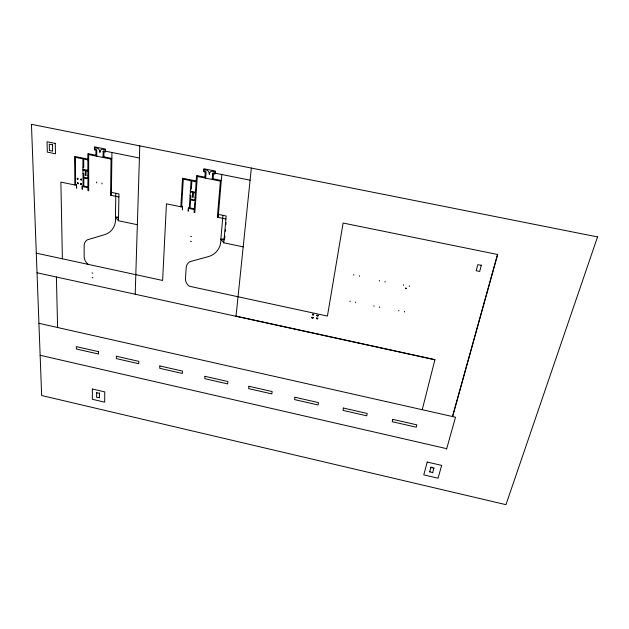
<?xml version="1.0" encoding="UTF-8"?>
<svg xmlns="http://www.w3.org/2000/svg" width="629" height="629" viewBox="0 0 629 629"><rect width="100%" height="100%" fill="white"/><g stroke="black" fill="none" stroke-linecap="round" stroke-linejoin="round"><path stroke-width="0.94" d="M95.93 155.261L95.938 150.386L94.405 149.757L94.413 146.848L105.523 149.073L105.499 151.982L103.95 151.99L103.911 156.865M96.724 156.204L96.748 150.048L96.127 149.317L94.405 148.971M103.109 157.486L103.156 151.33L103.777 150.85L139.418 157.997M317.629 315.915L317.543 315.318M103.148 151.833L103.156 151.33M111.05 158.304L110.578 195.218L118.905 196.932M111.05 195.312L111.089 192.317L118.96 193.936L118.472 220.755L137.35 224.71M111.364 195.375L111.931 152.485M88.359 264.416A9.105 7.163 37.6 0 1 84.184 256.884L84.129 245.884A10.575 8.366 38.3 0 1 87.392 239.798L103.29 235.057A23.187 18.595 40.5 0 0 115.429 217.209L115.815 193.292M312.558 317.999L312.031 317.22M135.204 294.246L139.787 145.881M190.461 241.3L191.334 241.575M190.658 236.307L191.53 236.583M77.241 178.903L77.312 178.172M77.461 183.33L77.556 182.622M77.799 178.919L77.839 178.518M78.082 182.732L78.13 183.699M80.937 179.336L81.102 179.713L80.968 178.919M80.905 183.739L80.968 184.289M81.047 183.731C81.495 184.745 80.968 182.473 81.369 183.865M180.838 206.792L182.536 178.219L196.193 180.979M182.489 207.24L182.426 210.015L182.544 206.383L181.679 206.21L183.298 179.163L191.059 180.735L189.305 207.774L188.441 207.601L188.213 211.21L188.393 208.451M192.694 192.419L192.372 197.286L193.182 197.451L193.512 192.584M194.841 200.808L196.562 175.515L205.714 177.362M197.388 175.68L194.841 212.594L194.047 212.429L194.731 202.381L195.533 202.546M204.889 177.197L205.251 172.315L203.694 171.686L203.906 168.769L215.346 171.057L215.11 173.974L213.498 173.974L213.113 178.848M205.652 178.141L206.115 171.984L205.526 171.245L203.749 170.891M481.342 265.367L477.828 264.644L476.208 270.722L479.707 271.445L481.366 265.037M212.225 179.469L212.712 173.305L213.396 172.826L250.09 180.185M212.673 173.801L212.712 173.305M220.457 180.326L217.351 217.233L225.913 219.002M217.838 217.335L218.09 214.34L226.188 216.006L223.775 242.81L243.195 246.875M218.161 217.398L221.793 174.508M452.628 416.571L497.673 254.509L343.112 223.036L327.426 316.08L189.29 286.226A9.089 7.469 31.3 0 1 185.469 278.678L186.192 267.695A10.551 8.735 31.9 0 1 190.021 261.64L206.933 257.002A23.092 19.468 34.1 0 0 220.85 239.24L222.949 215.338M224.71 237.982L224.883 236.072M225.316 231.299L225.489 229.388M225.913 224.616L226.086 222.705M236.017 316.293L251.341 168.069M429.709 471.648L432.666 472.741L433.955 467.834M432.666 472.741L432.713 472.348M429.662 472.041L430.936 467.135L432.445 467.481M77.556 182.866L77.469 183.471M81.4 179.462L81.495 179.029M80.842 183.754L80.929 183.322M312.471 317.409L312.904 317.708M312.424 317.897L312.951 317.441M312.684 317.763L313.187 317.323M317.024 318.714L316.953 318.188M316.898 318.51L317.692 318.211M317.024 315.593L318.022 315.349M405.949 288.68L406.059 288.176M405.784 288.247L405.878 288.719L406.051 288.216M405.76 288.357L405.807 288.121M409.196 285.849L409.361 286.454M404.353 311.394L404.51 311.976M379.468 306.866L379.633 307.447M384.987 281.478L385.16 282.083M403.456 284.764L403.621 285.362M398.715 310.301L398.88 310.883M359.308 275.73L359.489 276.335M355.542 302.124L355.723 302.706M373.87 305.788L374.043 306.37M379.287 280.4L379.452 280.998M353.647 274.661L353.828 275.258M349.991 301.047L350.164 301.629M422.24 409.715L434.93 359.615L236.032 316.12M77.839 178.282L77.744 179.131M452.463 416.532L497.515 254.478M446.559 449.185L455.514 417.216L38.943 323.298M317.496 315.648L317.952 315.805M91.999 272.962L92.84 273.222M313.053 314.87L312.778 314.241M101.867 183.015L102.079 183.896M96.457 182.025L96.677 182.905M92.148 277.531L92.966 277.837M96.724 392.37L96.599 397.308L99.563 397.559M99.343 397.898L99.476 392.968M80.96 180.043L81.07 179.469M313.58 314.256C312.92 314.075 312.495 315.035 313.376 314.759M81.369 184.273L80.897 183.912L80.921 184.439M317.48 318.706L316.56 318.494M312.88 317.889L311.96 317.676M223.775 242.81L220.85 239.24L224.624 238.934M118.472 220.755L115.429 217.209L118.338 217.005M317.236 318.36L316.631 318.038M94.413 147.634L97.739 148.302A4.387 3.593 45.6 0 1 99.94 152.438A4.387 3.609 45.3 0 1 102.181 149.191L105.515 149.859M203.843 169.563L207.271 170.247A4.348 3.782 39.6 0 1 209.276 174.39A4.348 3.798 38.9 0 1 211.847 171.159L215.283 171.851M96.724 155.418L87.84 153.633L87.895 178.919M103.109 156.707L111.852 158.469M212.287 178.683L221.282 180.492M88.634 154.577L111.042 159.09M197.333 176.466L220.394 181.113M87.848 159.09L74.576 156.409L74.882 184.981M87.856 159.868L83.712 159.035L83.751 167.29L82.965 167.125M196.138 181.757L191.876 180.9L191.334 189.156L190.524 188.991M82.973 169.311L87.871 170.31M190.383 191.169L195.422 192.199M82.981 170.074L87.879 171.072M190.335 191.939L195.375 192.961M82.997 173.659L83.783 173.816L83.799 177.323L88.673 178.322M190.1 195.517L190.909 195.682L190.681 199.189L195.698 200.211M87.887 175.766L88.673 175.931M195.053 197.655L195.863 197.821M88.681 179.076L83.806 178.086L83.846 186.082L87.911 186.915M195.643 200.973L190.626 199.951L190.107 207.94L194.29 208.804M88.681 180.649L87.895 180.492L87.918 190.54L88.697 190.705L88.634 153.791M76.494 185.319L60.879 182.103L62.397 258.802M82.234 186.498L87.911 187.67M182.496 207.138L166.433 203.827L162.62 280.463L36.285 253.165M188.393 208.348L194.243 209.551M76.494 185.413L76.628 188.197L76.486 184.564L75.653 184.391L75.378 157.352L82.918 158.87L83.059 185.917L82.226 185.744L82.25 189.353L82.234 186.601M115.429 217.209L118.519 217.854M220.85 239.24L224.034 239.908M96.496 392.708L99.256 393.306M37.025 272.774L434.883 359.788M40.138 355.275L446.7 448.674M430.889 467.528L433.908 468.228M312.92 314.767L312.448 314.539M78.082 183.857L78.043 183.377M77.839 179.407L77.799 178.872M81.487 180.153L81.456 179.619M56.382 277.004L57.609 327.505M85.277 170.545L85.292 175.412L86.079 175.577L86.063 170.703M318.282 315.373A0.841 0.448 9.1 0 1 316.874 315.05M318.203 315.829A0.841 0.448 9.1 0 1 316.89 315.624M317.928 318.195A0.833 0.448 9.2 0 1 316.497 318.07M317.731 318.738A0.833 0.448 9.2 0 1 316.426 318.526M313.627 314.783A0.841 0.448 9 0 1 312.314 314.571M313.698 314.327A0.841 0.448 9 0 1 312.385 314.123M313.132 317.92A0.833 0.448 9 0 1 311.732 317.59M313.328 317.386A0.833 0.448 9 0 1 311.89 317.26M92.345 389.005L92.337 399.281L104.666 402.167L104.776 391.898L92.345 389.005M98.533 351.674L98.517 354.041L76.368 349.001L76.345 346.626L98.533 351.674M116.381 356.242L116.341 358.609L138.718 363.711L138.797 361.345L116.381 356.242M159.845 365.944L159.727 368.311L182.371 373.469L182.528 371.11L159.845 365.944M204.968 376.323L204.771 378.682L227.682 383.902L227.918 381.544L204.968 376.323M248.935 386.277L248.659 388.628L271.838 393.911L272.16 391.56L248.935 386.277M294.954 397.261L294.592 399.612L318.046 404.958L318.447 402.607L294.954 397.261M343.434 408.048L342.978 410.399L366.731 415.808L367.226 413.465L343.434 408.048M392.771 419.37L392.229 421.705L416.28 427.193L416.87 424.85L392.771 419.37M427.209 462.04L423.773 474.864L438.067 478.205L441.652 465.389L427.209 462.04M597.55 236.921L505.952 504.67L41.648 395.515L31.45 124.33L597.55 236.921M55.234 143.42L47.041 141.777L47.332 152.132L55.47 153.783L55.234 143.42M52.482 144.812L49.266 144.167L49.439 150.528L52.639 151.172L52.482 144.812"/></g></svg>
